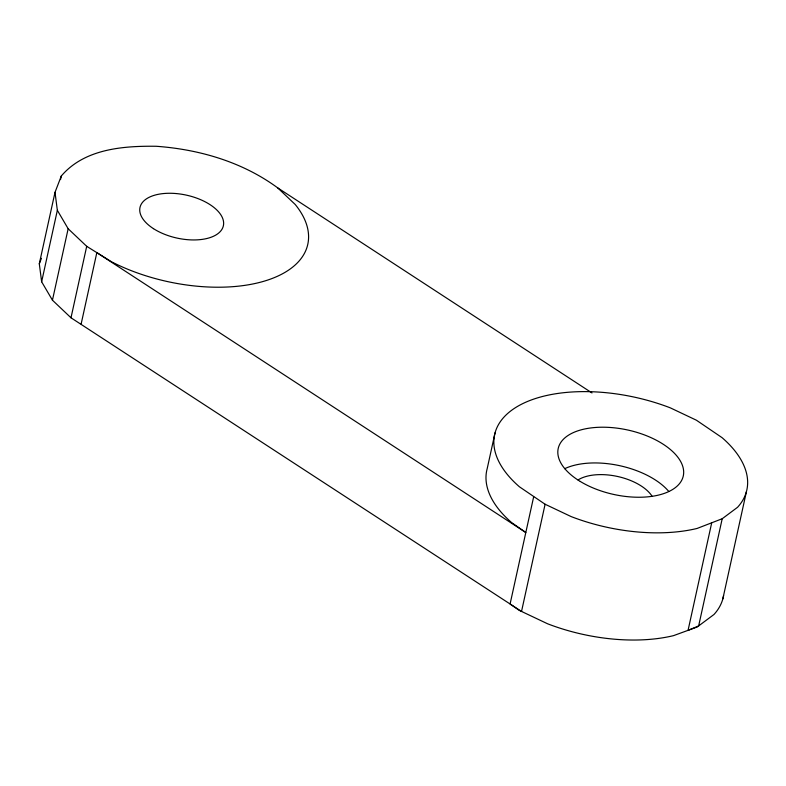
<?xml version="1.0" encoding="UTF-8"?>
<svg xmlns="http://www.w3.org/2000/svg" width="786" height="786" viewBox="0 0 786 786"><rect width="100%" height="100%" fill="white"/><g stroke="black" fill="none" stroke-linecap="round" stroke-linejoin="round"><path stroke-width="1.18" d="M545.101 504.248L571.176 516.598A129.11 66.496 12.4 0 0 697.123 528.438L722.206 518.74L737.563 507.284A129.11 66.496 12.4 0 0 722.088 437.674L696.386 420.205L670.32 407.855A129.11 66.496 12.4 0 0 520.735 404.633A129.11 66.496 12.4 0 0 519.408 486.78L545.101 504.248L521.531 611.449L70.995 317.79L52.446 300.193L41.638 281.781L39.3 263.791L55.01 192.324L61.308 175.995C84.416 148.849 122.989 145.832 156.286 146.275C199.448 149.409 242.56 161.995 277.694 187.874L591.986 392.941M60.522 179.562L61.308 175.995M41.638 281.781L57.349 210.314L55.01 192.324M52.446 300.193L68.156 228.736L57.349 210.314M70.995 317.79L86.706 246.323L68.156 228.736M81.125 324.087L96.835 252.63L525.805 532.515L511.548 522.513A129.11 66.496 12.4 0 1 487.222 468.505L495.072 432.772M533.665 496.791L510.094 603.982L519.055 610.27L547.606 623.789A129.11 66.496 12.4 0 0 673.563 635.628L697.182 627.012L713.993 614.475A129.11 66.496 12.4 0 0 723.592 595.493M711.635 523.142L688.064 630.343L698.646 625.931L722.206 518.74M722.845 598.873L746.415 491.682M39.3 263.791L41.403 258.339M86.706 246.323L111.72 261.895A129.11 66.496 12.4 0 0 265.845 280.661A129.11 66.496 12.4 0 0 295.212 204.478L277.694 187.874M564.682 468.702A64.02 32.973 12.4 0 1 668.709 491.368M578.044 479.941A42.68 21.979 12.4 0 1 617.521 476.463A42.68 21.979 12.4 0 1 652.007 496.123M153.447 228.638A42.68 21.979 12.4 0 0 222.674 227.911A42.68 21.979 12.4 0 0 168.931 193.268A42.68 21.979 12.4 0 0 153.447 228.638M580.294 481.474A64.02 32.973 12.4 0 0 682.72 477.937A64.02 32.973 12.4 0 0 599.217 427.27A64.02 32.973 12.4 0 0 580.294 481.474"/></g></svg>
